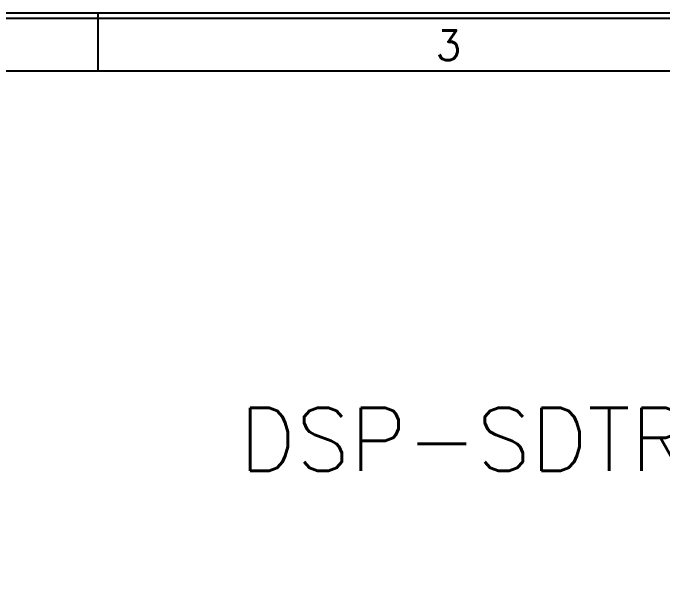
# Model space of a CAD drawing. Header units: millimetres. Extents: x 2473 to 2777, y 1336 to 1553.
# Drawn here: x 2541.23 to 2570.9, y 1526.26 to 1552.39 of the extents above; entities that cross this region are included whole.
import ezdxf
from ezdxf.enums import TextEntityAlignment as Align

# ---------------------------------------------------------------- set-up
doc = ezdxf.new("R2010")
doc.units = ezdxf.units.MM
for name, color, linetype in [('20', 2, 'Continuous'), ('30', 3, 'Continuous'), ('70', 7, 'Continuous'), ('TEXT', 6, 'Continuous')]:
    doc.layers.add(name, color=color, linetype=linetype)
doc.styles.add('GHS', font='romans.shx', dxfattribs={"height": 2.7, "bigfont": 'ghs.shx'})
doc.styles.add('SIMPLEX', font='SIMPLEX')

msp = doc.modelspace()

# ---------------------------------------------------------------- linework, layer by layer
at = {"layer": '20', "color": 7}
msp.add_line((2475.747, 1549.755), (2774.467, 1549.755), dxfattribs=at)
at = {"layer": '30', "color": 7}
msp.add_line((2545.107, 1549.755), (2545.107, 1552.395), dxfattribs=at)
at = {"layer": '70', "color": 7}
for points in [[(2777.107, 1336.395), (2473.107, 1336.395), (2473.107, 1552.395), (2777.107, 1552.395)], [(2776.867, 1336.635), (2473.347, 1336.635), (2473.347, 1552.155), (2776.867, 1552.155)]]:
    msp.add_lwpolyline(points, close=True, dxfattribs=at)

# ---------------------------------------------------------------- texts
at = {"layer": '30', "color": 7, "style": 'SIMPLEX'}
msp.add_text('3', height=1.36, dxfattribs=at).set_placement((2561.107, 1550.918), align=Align.MIDDLE)
at = {"layer": 'TEXT', "color": 0, "ltscale": 2, "style": 'GHS'}
msp.add_text('DSP-SDTR-P =>A-Type', height=2.87547, dxfattribs=at).set_placement((2551.559, 1531.483))

doc.saveas('drawing.dxf')
